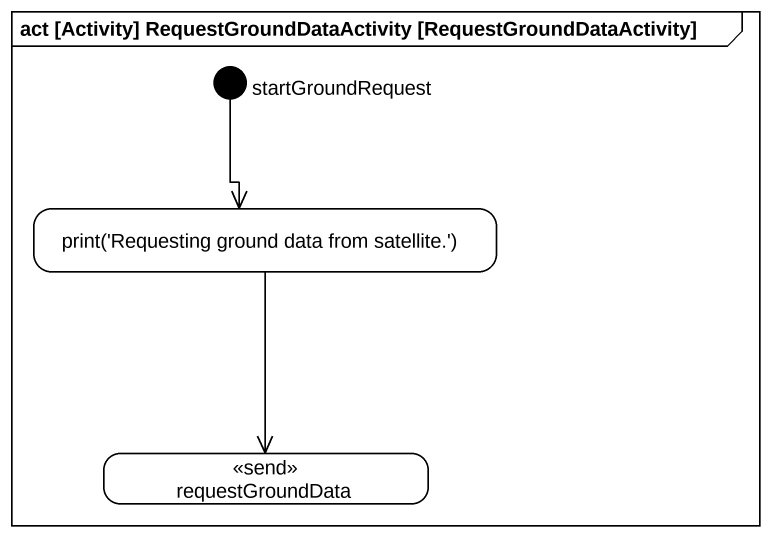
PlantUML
@startuml
mainframe act [Activity] RequestGroundDataActivity [RequestGroundDataActivity]
hide empty description
state startGroundRequest <<start>>
state "print('Requesting ground data from satellite.')" as print_Requesting_ground
state requestGroundData <<send>>
startGroundRequest --> print_Requesting_ground
print_Requesting_ground --> requestGroundData
@enduml
